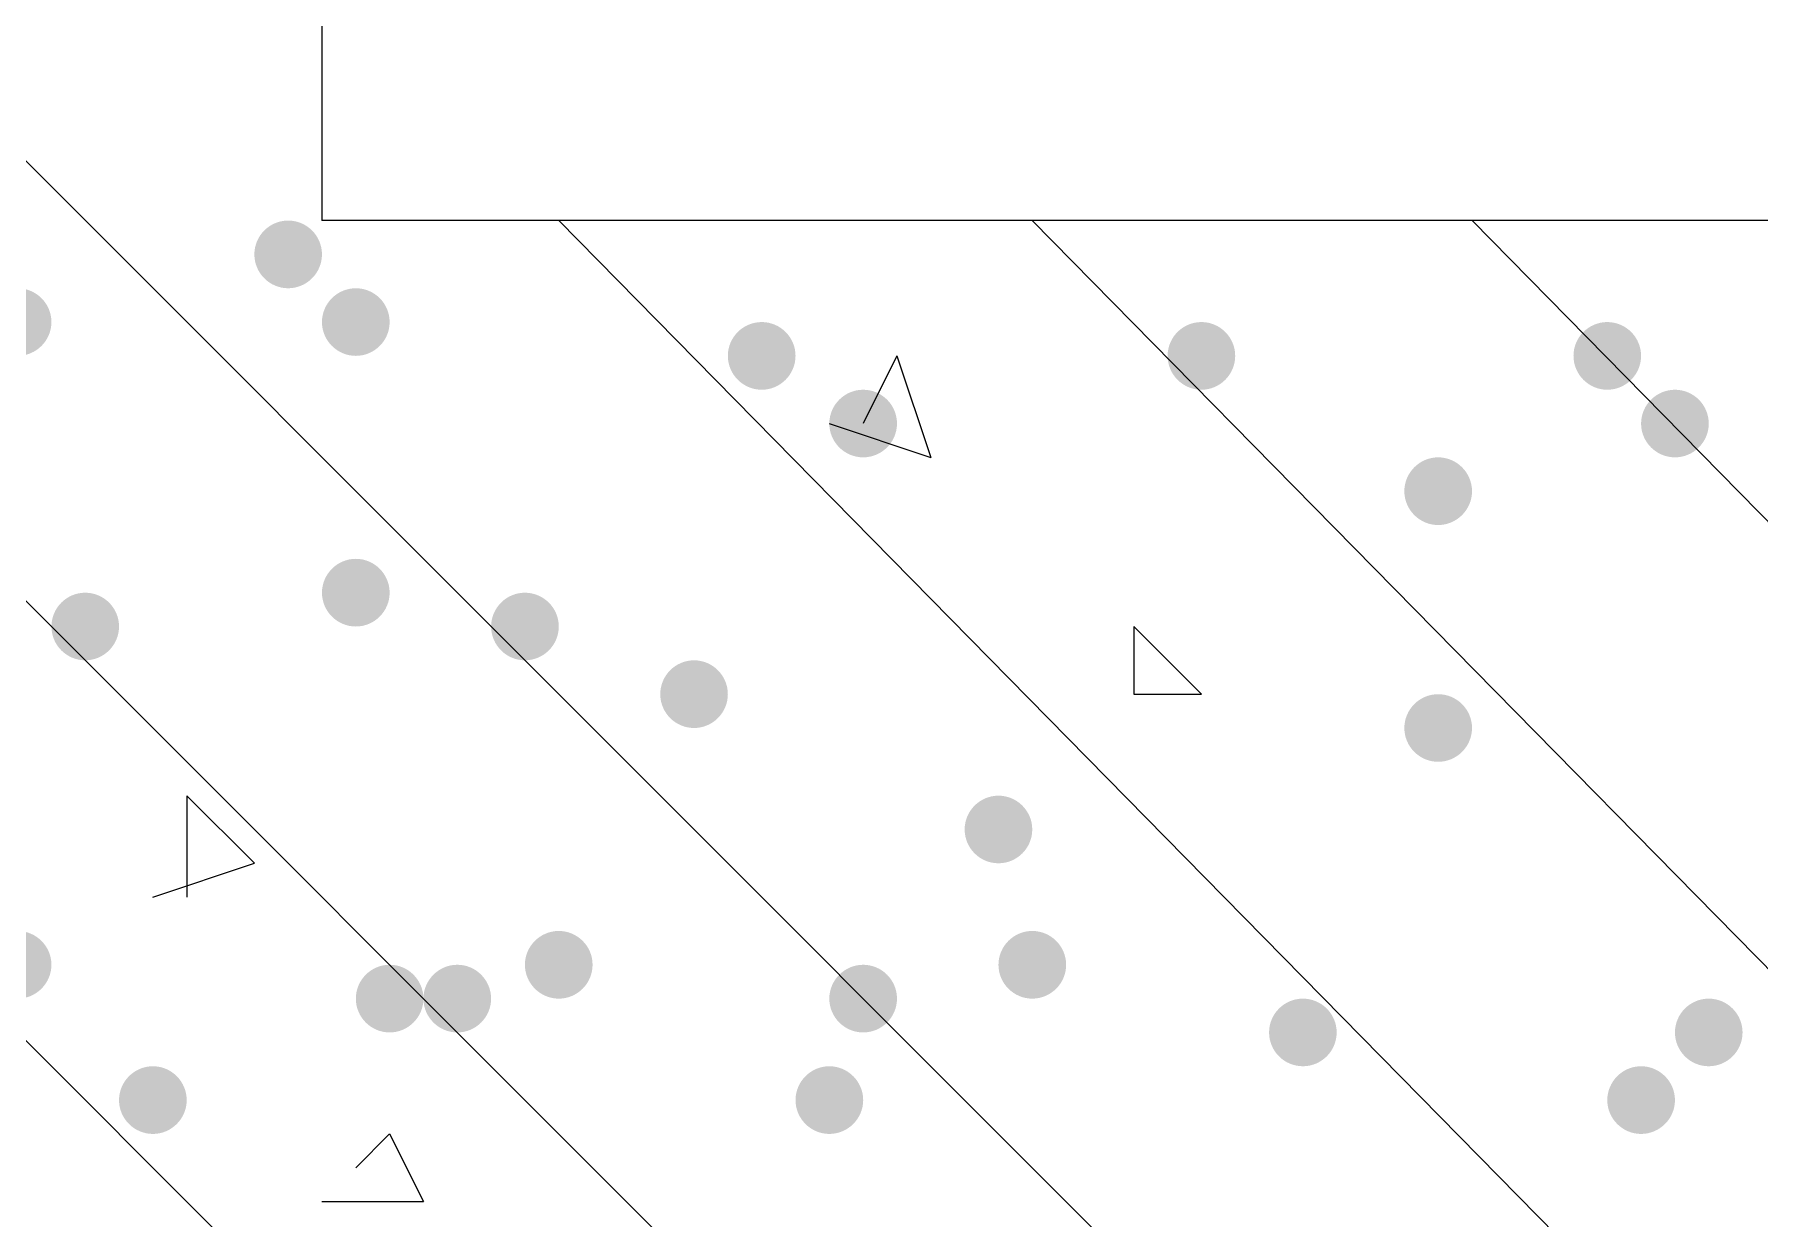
# Model space of a CAD drawing. Header units: inches. Extents: x 11 to 286, y 6 to 196.
# Drawn here: x 84.279 to 86.438, y 52.486 to 53.968 of the extents above; entities that cross this region are included whole.
import ezdxf

# ---------------------------------------------------------------- set-up
doc = ezdxf.new("R2010")
doc.units = ezdxf.units.IN
doc.header["$MEASUREMENT"] = 0
doc.layers.add('PDF_几何图形', color=7, linetype='Continuous')
doc.layers.add('PDF_实体填充', color=7, linetype='Continuous', true_color=0xffffff)

msp = doc.modelspace()

# ---------------------------------------------------------------- hatches: boundary and pattern name
at = {"layer": 'PDF_实体填充', "transparency": 33554559}
h = msp.add_hatch(color=7, dxfattribs=at)
edge = h.paths.add_edge_path(flags=0)
edge.add_spline(control_points=[(84.6384, 53.6928), (84.6384, 53.6695), (84.6194, 53.6504), (84.5961, 53.6504)], knot_values=[0, 0, 0, 0, 1, 1, 1, 1], degree=3, periodic=0)
edge.add_spline(control_points=[(84.5961, 53.6504), (84.5728, 53.6504), (84.5538, 53.6695), (84.5538, 53.6928)], knot_values=[0, 0, 0, 0, 1, 1, 1, 1], degree=3, periodic=0)
edge.add_line((84.5538, 53.6928), (84.5538, 53.6928))
edge.add_spline(control_points=[(84.5538, 53.6928), (84.5538, 53.7161), (84.5728, 53.7351), (84.5961, 53.7351)], knot_values=[0, 0, 0, 0, 1, 1, 1, 1], degree=3, periodic=0)
edge.add_spline(control_points=[(84.5961, 53.7351), (84.6194, 53.7351), (84.6384, 53.7161), (84.6384, 53.6928)], knot_values=[0, 0, 0, 0, 1, 1, 1, 1], degree=3, periodic=0)
edge.add_line((84.6384, 53.6928), (84.6384, 53.6928))
edge.add_line((84.6384, 53.6928), (84.6384, 53.6928))
h = msp.add_hatch(color=7, dxfattribs=at)
edge = h.paths.add_edge_path(flags=0)
edge.add_spline(control_points=[(84.2998, 53.6081), (84.2998, 53.5848), (84.2807, 53.5658), (84.2574, 53.5658)], knot_values=[0, 0, 0, 0, 1, 1, 1, 1], degree=3, periodic=0)
edge.add_spline(control_points=[(84.2574, 53.5658), (84.2342, 53.5658), (84.2151, 53.5848), (84.2151, 53.6081)], knot_values=[0, 0, 0, 0, 1, 1, 1, 1], degree=3, periodic=0)
edge.add_line((84.2151, 53.6081), (84.2151, 53.6081))
edge.add_spline(control_points=[(84.2151, 53.6081), (84.2151, 53.6314), (84.2342, 53.6504), (84.2574, 53.6504)], knot_values=[0, 0, 0, 0, 1, 1, 1, 1], degree=3, periodic=0)
edge.add_spline(control_points=[(84.2574, 53.6504), (84.2807, 53.6504), (84.2998, 53.6314), (84.2998, 53.6081)], knot_values=[0, 0, 0, 0, 1, 1, 1, 1], degree=3, periodic=0)
edge.add_line((84.2998, 53.6081), (84.2998, 53.6081))
edge.add_line((84.2998, 53.6081), (84.2998, 53.6081))
h = msp.add_hatch(color=7, dxfattribs=at)
edge = h.paths.add_edge_path(flags=0)
edge.add_spline(control_points=[(84.7231, 53.6081), (84.7231, 53.5848), (84.7041, 53.5658), (84.6808, 53.5658)], knot_values=[0, 0, 0, 0, 1, 1, 1, 1], degree=3, periodic=0)
edge.add_spline(control_points=[(84.6808, 53.5658), (84.6575, 53.5658), (84.6384, 53.5848), (84.6384, 53.6081)], knot_values=[0, 0, 0, 0, 1, 1, 1, 1], degree=3, periodic=0)
edge.add_line((84.6384, 53.6081), (84.6384, 53.6081))
edge.add_spline(control_points=[(84.6384, 53.6081), (84.6384, 53.6314), (84.6575, 53.6504), (84.6808, 53.6504)], knot_values=[0, 0, 0, 0, 1, 1, 1, 1], degree=3, periodic=0)
edge.add_spline(control_points=[(84.6808, 53.6504), (84.7041, 53.6504), (84.7231, 53.6314), (84.7231, 53.6081)], knot_values=[0, 0, 0, 0, 1, 1, 1, 1], degree=3, periodic=0)
edge.add_line((84.7231, 53.6081), (84.7231, 53.6081))
edge.add_line((84.7231, 53.6081), (84.7231, 53.6081))
h = msp.add_hatch(color=7, dxfattribs=at)
edge = h.paths.add_edge_path(flags=0)
edge.add_spline(control_points=[(85.2311, 53.5658), (85.2311, 53.5425), (85.2121, 53.5234), (85.1888, 53.5234)], knot_values=[0, 0, 0, 0, 1, 1, 1, 1], degree=3, periodic=0)
edge.add_spline(control_points=[(85.1888, 53.5234), (85.1655, 53.5234), (85.1464, 53.5425), (85.1464, 53.5658)], knot_values=[0, 0, 0, 0, 1, 1, 1, 1], degree=3, periodic=0)
edge.add_line((85.1464, 53.5658), (85.1464, 53.5658))
edge.add_spline(control_points=[(85.1464, 53.5658), (85.1464, 53.5891), (85.1655, 53.6081), (85.1888, 53.6081)], knot_values=[0, 0, 0, 0, 1, 1, 1, 1], degree=3, periodic=0)
edge.add_spline(control_points=[(85.1888, 53.6081), (85.2121, 53.6081), (85.2311, 53.5891), (85.2311, 53.5658)], knot_values=[0, 0, 0, 0, 1, 1, 1, 1], degree=3, periodic=0)
edge.add_line((85.2311, 53.5658), (85.2311, 53.5658))
edge.add_line((85.2311, 53.5658), (85.2311, 53.5658))
h = msp.add_hatch(color=7, dxfattribs=at)
edge = h.paths.add_edge_path(flags=0)
edge.add_spline(control_points=[(85.7814, 53.5658), (85.7814, 53.5425), (85.7624, 53.5234), (85.7391, 53.5234)], knot_values=[0, 0, 0, 0, 1, 1, 1, 1], degree=3, periodic=0)
edge.add_spline(control_points=[(85.7391, 53.5234), (85.7158, 53.5234), (85.6968, 53.5425), (85.6968, 53.5658)], knot_values=[0, 0, 0, 0, 1, 1, 1, 1], degree=3, periodic=0)
edge.add_line((85.6968, 53.5658), (85.6968, 53.5658))
edge.add_spline(control_points=[(85.6968, 53.5658), (85.6968, 53.5891), (85.7158, 53.6081), (85.7391, 53.6081)], knot_values=[0, 0, 0, 0, 1, 1, 1, 1], degree=3, periodic=0)
edge.add_spline(control_points=[(85.7391, 53.6081), (85.7624, 53.6081), (85.7814, 53.5891), (85.7814, 53.5658)], knot_values=[0, 0, 0, 0, 1, 1, 1, 1], degree=3, periodic=0)
edge.add_line((85.7814, 53.5658), (85.7814, 53.5658))
edge.add_line((85.7814, 53.5658), (85.7814, 53.5658))
h = msp.add_hatch(color=7, dxfattribs=at)
edge = h.paths.add_edge_path(flags=0)
edge.add_spline(control_points=[(86.2894, 53.5658), (86.2894, 53.5425), (86.2704, 53.5234), (86.2471, 53.5234)], knot_values=[0, 0, 0, 0, 1, 1, 1, 1], degree=3, periodic=0)
edge.add_spline(control_points=[(86.2471, 53.5234), (86.2238, 53.5234), (86.2048, 53.5425), (86.2048, 53.5658)], knot_values=[0, 0, 0, 0, 1, 1, 1, 1], degree=3, periodic=0)
edge.add_line((86.2048, 53.5658), (86.2048, 53.5658))
edge.add_spline(control_points=[(86.2048, 53.5658), (86.2048, 53.5891), (86.2238, 53.6081), (86.2471, 53.6081)], knot_values=[0, 0, 0, 0, 1, 1, 1, 1], degree=3, periodic=0)
edge.add_spline(control_points=[(86.2471, 53.6081), (86.2704, 53.6081), (86.2894, 53.5891), (86.2894, 53.5658)], knot_values=[0, 0, 0, 0, 1, 1, 1, 1], degree=3, periodic=0)
edge.add_line((86.2894, 53.5658), (86.2894, 53.5658))
edge.add_line((86.2894, 53.5658), (86.2894, 53.5658))
h = msp.add_hatch(color=7, dxfattribs=at)
edge = h.paths.add_edge_path(flags=0)
edge.add_spline(control_points=[(85.3581, 53.4811), (85.3581, 53.4578), (85.3391, 53.4388), (85.3158, 53.4388)], knot_values=[0, 0, 0, 0, 1, 1, 1, 1], degree=3, periodic=0)
edge.add_spline(control_points=[(85.3158, 53.4388), (85.2925, 53.4388), (85.2734, 53.4578), (85.2734, 53.4811)], knot_values=[0, 0, 0, 0, 1, 1, 1, 1], degree=3, periodic=0)
edge.add_line((85.2734, 53.4811), (85.2734, 53.4811))
edge.add_spline(control_points=[(85.2734, 53.4811), (85.2734, 53.5044), (85.2925, 53.5234), (85.3158, 53.5234)], knot_values=[0, 0, 0, 0, 1, 1, 1, 1], degree=3, periodic=0)
edge.add_spline(control_points=[(85.3158, 53.5234), (85.3391, 53.5234), (85.3581, 53.5044), (85.3581, 53.4811)], knot_values=[0, 0, 0, 0, 1, 1, 1, 1], degree=3, periodic=0)
edge.add_line((85.3581, 53.4811), (85.3581, 53.4811))
edge.add_line((85.3581, 53.4811), (85.3581, 53.4811))
h = msp.add_hatch(color=7, dxfattribs=at)
edge = h.paths.add_edge_path(flags=0)
edge.add_spline(control_points=[(86.3741, 53.4811), (86.3741, 53.4578), (86.3551, 53.4388), (86.3318, 53.4388)], knot_values=[0, 0, 0, 0, 1, 1, 1, 1], degree=3, periodic=0)
edge.add_spline(control_points=[(86.3318, 53.4388), (86.3085, 53.4388), (86.2894, 53.4578), (86.2894, 53.4811)], knot_values=[0, 0, 0, 0, 1, 1, 1, 1], degree=3, periodic=0)
edge.add_line((86.2894, 53.4811), (86.2894, 53.4811))
edge.add_spline(control_points=[(86.2894, 53.4811), (86.2894, 53.5044), (86.3085, 53.5234), (86.3318, 53.5234)], knot_values=[0, 0, 0, 0, 1, 1, 1, 1], degree=3, periodic=0)
edge.add_spline(control_points=[(86.3318, 53.5234), (86.3551, 53.5234), (86.3741, 53.5044), (86.3741, 53.4811)], knot_values=[0, 0, 0, 0, 1, 1, 1, 1], degree=3, periodic=0)
edge.add_line((86.3741, 53.4811), (86.3741, 53.4811))
edge.add_line((86.3741, 53.4811), (86.3741, 53.4811))
h = msp.add_hatch(color=7, dxfattribs=at)
edge = h.paths.add_edge_path(flags=0)
edge.add_spline(control_points=[(86.0778, 53.3964), (86.0778, 53.3732), (86.0587, 53.3541), (86.0354, 53.3541)], knot_values=[0, 0, 0, 0, 1, 1, 1, 1], degree=3, periodic=0)
edge.add_spline(control_points=[(86.0354, 53.3541), (86.0122, 53.3541), (85.9931, 53.3732), (85.9931, 53.3964)], knot_values=[0, 0, 0, 0, 1, 1, 1, 1], degree=3, periodic=0)
edge.add_line((85.9931, 53.3964), (85.9931, 53.3964))
edge.add_spline(control_points=[(85.9931, 53.3964), (85.9931, 53.4197), (86.0122, 53.4388), (86.0354, 53.4388)], knot_values=[0, 0, 0, 0, 1, 1, 1, 1], degree=3, periodic=0)
edge.add_spline(control_points=[(86.0354, 53.4388), (86.0587, 53.4388), (86.0778, 53.4197), (86.0778, 53.3964)], knot_values=[0, 0, 0, 0, 1, 1, 1, 1], degree=3, periodic=0)
edge.add_line((86.0778, 53.3964), (86.0778, 53.3964))
edge.add_line((86.0778, 53.3964), (86.0778, 53.3964))
h = msp.add_hatch(color=7, dxfattribs=at)
edge = h.paths.add_edge_path(flags=0)
edge.add_spline(control_points=[(84.7231, 53.2694), (84.7231, 53.2462), (84.7041, 53.2271), (84.6808, 53.2271)], knot_values=[0, 0, 0, 0, 1, 1, 1, 1], degree=3, periodic=0)
edge.add_spline(control_points=[(84.6808, 53.2271), (84.6575, 53.2271), (84.6384, 53.2462), (84.6384, 53.2694)], knot_values=[0, 0, 0, 0, 1, 1, 1, 1], degree=3, periodic=0)
edge.add_line((84.6384, 53.2694), (84.6384, 53.2694))
edge.add_spline(control_points=[(84.6384, 53.2694), (84.6384, 53.2927), (84.6575, 53.3118), (84.6808, 53.3118)], knot_values=[0, 0, 0, 0, 1, 1, 1, 1], degree=3, periodic=0)
edge.add_spline(control_points=[(84.6808, 53.3118), (84.7041, 53.3118), (84.7231, 53.2927), (84.7231, 53.2694)], knot_values=[0, 0, 0, 0, 1, 1, 1, 1], degree=3, periodic=0)
edge.add_line((84.7231, 53.2694), (84.7231, 53.2694))
edge.add_line((84.7231, 53.2694), (84.7231, 53.2694))
h = msp.add_hatch(color=7, dxfattribs=at)
edge = h.paths.add_edge_path(flags=0)
edge.add_spline(control_points=[(84.3844, 53.2271), (84.3844, 53.2038), (84.3654, 53.1848), (84.3421, 53.1848)], knot_values=[0, 0, 0, 0, 1, 1, 1, 1], degree=3, periodic=0)
edge.add_spline(control_points=[(84.3421, 53.1848), (84.3188, 53.1848), (84.2998, 53.2038), (84.2998, 53.2271)], knot_values=[0, 0, 0, 0, 1, 1, 1, 1], degree=3, periodic=0)
edge.add_line((84.2998, 53.2271), (84.2998, 53.2271))
edge.add_spline(control_points=[(84.2998, 53.2271), (84.2998, 53.2504), (84.3188, 53.2694), (84.3421, 53.2694)], knot_values=[0, 0, 0, 0, 1, 1, 1, 1], degree=3, periodic=0)
edge.add_spline(control_points=[(84.3421, 53.2694), (84.3654, 53.2694), (84.3844, 53.2504), (84.3844, 53.2271)], knot_values=[0, 0, 0, 0, 1, 1, 1, 1], degree=3, periodic=0)
edge.add_line((84.3844, 53.2271), (84.3844, 53.2271))
edge.add_line((84.3844, 53.2271), (84.3844, 53.2271))
h = msp.add_hatch(color=7, dxfattribs=at)
edge = h.paths.add_edge_path(flags=0)
edge.add_spline(control_points=[(84.9348, 53.2271), (84.9348, 53.2038), (84.9157, 53.1848), (84.8924, 53.1848)], knot_values=[0, 0, 0, 0, 1, 1, 1, 1], degree=3, periodic=0)
edge.add_spline(control_points=[(84.8924, 53.1848), (84.8692, 53.1848), (84.8501, 53.2038), (84.8501, 53.2271)], knot_values=[0, 0, 0, 0, 1, 1, 1, 1], degree=3, periodic=0)
edge.add_line((84.8501, 53.2271), (84.8501, 53.2271))
edge.add_spline(control_points=[(84.8501, 53.2271), (84.8501, 53.2504), (84.8692, 53.2694), (84.8924, 53.2694)], knot_values=[0, 0, 0, 0, 1, 1, 1, 1], degree=3, periodic=0)
edge.add_spline(control_points=[(84.8924, 53.2694), (84.9157, 53.2694), (84.9348, 53.2504), (84.9348, 53.2271)], knot_values=[0, 0, 0, 0, 1, 1, 1, 1], degree=3, periodic=0)
edge.add_line((84.9348, 53.2271), (84.9348, 53.2271))
edge.add_line((84.9348, 53.2271), (84.9348, 53.2271))
h = msp.add_hatch(color=7, dxfattribs=at)
edge = h.paths.add_edge_path(flags=0)
edge.add_spline(control_points=[(85.1464, 53.1424), (85.1464, 53.1192), (85.1274, 53.1001), (85.1041, 53.1001)], knot_values=[0, 0, 0, 0, 1, 1, 1, 1], degree=3, periodic=0)
edge.add_spline(control_points=[(85.1041, 53.1001), (85.0808, 53.1001), (85.0618, 53.1192), (85.0618, 53.1424)], knot_values=[0, 0, 0, 0, 1, 1, 1, 1], degree=3, periodic=0)
edge.add_line((85.0618, 53.1424), (85.0618, 53.1424))
edge.add_spline(control_points=[(85.0618, 53.1424), (85.0618, 53.1657), (85.0808, 53.1848), (85.1041, 53.1848)], knot_values=[0, 0, 0, 0, 1, 1, 1, 1], degree=3, periodic=0)
edge.add_spline(control_points=[(85.1041, 53.1848), (85.1274, 53.1848), (85.1464, 53.1657), (85.1464, 53.1424)], knot_values=[0, 0, 0, 0, 1, 1, 1, 1], degree=3, periodic=0)
edge.add_line((85.1464, 53.1424), (85.1464, 53.1424))
edge.add_line((85.1464, 53.1424), (85.1464, 53.1424))
h = msp.add_hatch(color=7, dxfattribs=at)
edge = h.paths.add_edge_path(flags=0)
edge.add_spline(control_points=[(86.0778, 53.1001), (86.0778, 53.0768), (86.0587, 53.0578), (86.0354, 53.0578)], knot_values=[0, 0, 0, 0, 1, 1, 1, 1], degree=3, periodic=0)
edge.add_spline(control_points=[(86.0354, 53.0578), (86.0122, 53.0578), (85.9931, 53.0768), (85.9931, 53.1001)], knot_values=[0, 0, 0, 0, 1, 1, 1, 1], degree=3, periodic=0)
edge.add_line((85.9931, 53.1001), (85.9931, 53.1001))
edge.add_spline(control_points=[(85.9931, 53.1001), (85.9931, 53.1234), (86.0122, 53.1424), (86.0354, 53.1424)], knot_values=[0, 0, 0, 0, 1, 1, 1, 1], degree=3, periodic=0)
edge.add_spline(control_points=[(86.0354, 53.1424), (86.0587, 53.1424), (86.0778, 53.1234), (86.0778, 53.1001)], knot_values=[0, 0, 0, 0, 1, 1, 1, 1], degree=3, periodic=0)
edge.add_line((86.0778, 53.1001), (86.0778, 53.1001))
edge.add_line((86.0778, 53.1001), (86.0778, 53.1001))
h = msp.add_hatch(color=7, dxfattribs=at)
edge = h.paths.add_edge_path(flags=0)
edge.add_spline(control_points=[(85.5274, 52.9731), (85.5274, 52.9498), (85.5084, 52.9308), (85.4851, 52.9308)], knot_values=[0, 0, 0, 0, 1, 1, 1, 1], degree=3, periodic=0)
edge.add_spline(control_points=[(85.4851, 52.9308), (85.4618, 52.9308), (85.4428, 52.9498), (85.4428, 52.9731)], knot_values=[0, 0, 0, 0, 1, 1, 1, 1], degree=3, periodic=0)
edge.add_line((85.4428, 52.9731), (85.4428, 52.9731))
edge.add_spline(control_points=[(85.4428, 52.9731), (85.4428, 52.9964), (85.4618, 53.0154), (85.4851, 53.0154)], knot_values=[0, 0, 0, 0, 1, 1, 1, 1], degree=3, periodic=0)
edge.add_spline(control_points=[(85.4851, 53.0154), (85.5084, 53.0154), (85.5274, 52.9964), (85.5274, 52.9731)], knot_values=[0, 0, 0, 0, 1, 1, 1, 1], degree=3, periodic=0)
edge.add_line((85.5274, 52.9731), (85.5274, 52.9731))
edge.add_line((85.5274, 52.9731), (85.5274, 52.9731))
h = msp.add_hatch(color=7, dxfattribs=at)
edge = h.paths.add_edge_path(flags=0)
edge.add_spline(control_points=[(84.2998, 52.8038), (84.2998, 52.7805), (84.2807, 52.7614), (84.2574, 52.7614)], knot_values=[0, 0, 0, 0, 1, 1, 1, 1], degree=3, periodic=0)
edge.add_spline(control_points=[(84.2574, 52.7614), (84.2342, 52.7614), (84.2151, 52.7805), (84.2151, 52.8038)], knot_values=[0, 0, 0, 0, 1, 1, 1, 1], degree=3, periodic=0)
edge.add_line((84.2151, 52.8038), (84.2151, 52.8038))
edge.add_spline(control_points=[(84.2151, 52.8038), (84.2151, 52.8271), (84.2342, 52.8461), (84.2574, 52.8461)], knot_values=[0, 0, 0, 0, 1, 1, 1, 1], degree=3, periodic=0)
edge.add_spline(control_points=[(84.2574, 52.8461), (84.2807, 52.8461), (84.2998, 52.8271), (84.2998, 52.8038)], knot_values=[0, 0, 0, 0, 1, 1, 1, 1], degree=3, periodic=0)
edge.add_line((84.2998, 52.8038), (84.2998, 52.8038))
edge.add_line((84.2998, 52.8038), (84.2998, 52.8038))
h = msp.add_hatch(color=7, dxfattribs=at)
edge = h.paths.add_edge_path(flags=0)
edge.add_spline(control_points=[(84.9771, 52.8038), (84.9771, 52.7805), (84.9581, 52.7614), (84.9348, 52.7614)], knot_values=[0, 0, 0, 0, 1, 1, 1, 1], degree=3, periodic=0)
edge.add_spline(control_points=[(84.9348, 52.7614), (84.9115, 52.7614), (84.8924, 52.7805), (84.8924, 52.8038)], knot_values=[0, 0, 0, 0, 1, 1, 1, 1], degree=3, periodic=0)
edge.add_line((84.8924, 52.8038), (84.8924, 52.8038))
edge.add_spline(control_points=[(84.8924, 52.8038), (84.8924, 52.8271), (84.9115, 52.8461), (84.9348, 52.8461)], knot_values=[0, 0, 0, 0, 1, 1, 1, 1], degree=3, periodic=0)
edge.add_spline(control_points=[(84.9348, 52.8461), (84.9581, 52.8461), (84.9771, 52.8271), (84.9771, 52.8038)], knot_values=[0, 0, 0, 0, 1, 1, 1, 1], degree=3, periodic=0)
edge.add_line((84.9771, 52.8038), (84.9771, 52.8038))
edge.add_line((84.9771, 52.8038), (84.9771, 52.8038))
h = msp.add_hatch(color=7, dxfattribs=at)
edge = h.paths.add_edge_path(flags=0)
edge.add_spline(control_points=[(85.5698, 52.8038), (85.5698, 52.7805), (85.5507, 52.7614), (85.5274, 52.7614)], knot_values=[0, 0, 0, 0, 1, 1, 1, 1], degree=3, periodic=0)
edge.add_spline(control_points=[(85.5274, 52.7614), (85.5042, 52.7614), (85.4851, 52.7805), (85.4851, 52.8038)], knot_values=[0, 0, 0, 0, 1, 1, 1, 1], degree=3, periodic=0)
edge.add_line((85.4851, 52.8038), (85.4851, 52.8038))
edge.add_spline(control_points=[(85.4851, 52.8038), (85.4851, 52.8271), (85.5042, 52.8461), (85.5274, 52.8461)], knot_values=[0, 0, 0, 0, 1, 1, 1, 1], degree=3, periodic=0)
edge.add_spline(control_points=[(85.5274, 52.8461), (85.5507, 52.8461), (85.5698, 52.8271), (85.5698, 52.8038)], knot_values=[0, 0, 0, 0, 1, 1, 1, 1], degree=3, periodic=0)
edge.add_line((85.5698, 52.8038), (85.5698, 52.8038))
edge.add_line((85.5698, 52.8038), (85.5698, 52.8038))
h = msp.add_hatch(color=7, dxfattribs=at)
edge = h.paths.add_edge_path(flags=0)
edge.add_spline(control_points=[(84.7654, 52.7614), (84.7654, 52.7382), (84.7464, 52.7191), (84.7231, 52.7191)], knot_values=[0, 0, 0, 0, 1, 1, 1, 1], degree=3, periodic=0)
edge.add_spline(control_points=[(84.7231, 52.7191), (84.6998, 52.7191), (84.6808, 52.7382), (84.6808, 52.7614)], knot_values=[0, 0, 0, 0, 1, 1, 1, 1], degree=3, periodic=0)
edge.add_line((84.6808, 52.7614), (84.6808, 52.7614))
edge.add_spline(control_points=[(84.6808, 52.7614), (84.6808, 52.7847), (84.6998, 52.8038), (84.7231, 52.8038)], knot_values=[0, 0, 0, 0, 1, 1, 1, 1], degree=3, periodic=0)
edge.add_spline(control_points=[(84.7231, 52.8038), (84.7464, 52.8038), (84.7654, 52.7847), (84.7654, 52.7614)], knot_values=[0, 0, 0, 0, 1, 1, 1, 1], degree=3, periodic=0)
edge.add_line((84.7654, 52.7614), (84.7654, 52.7614))
edge.add_line((84.7654, 52.7614), (84.7654, 52.7614))
h = msp.add_hatch(color=7, dxfattribs=at)
edge = h.paths.add_edge_path(flags=0)
edge.add_spline(control_points=[(84.8501, 52.7614), (84.8501, 52.7382), (84.8311, 52.7191), (84.8078, 52.7191)], knot_values=[0, 0, 0, 0, 1, 1, 1, 1], degree=3, periodic=0)
edge.add_spline(control_points=[(84.8078, 52.7191), (84.7845, 52.7191), (84.7654, 52.7382), (84.7654, 52.7614)], knot_values=[0, 0, 0, 0, 1, 1, 1, 1], degree=3, periodic=0)
edge.add_line((84.7654, 52.7614), (84.7654, 52.7614))
edge.add_spline(control_points=[(84.7654, 52.7614), (84.7654, 52.7847), (84.7845, 52.8038), (84.8078, 52.8038)], knot_values=[0, 0, 0, 0, 1, 1, 1, 1], degree=3, periodic=0)
edge.add_spline(control_points=[(84.8078, 52.8038), (84.8311, 52.8038), (84.8501, 52.7847), (84.8501, 52.7614)], knot_values=[0, 0, 0, 0, 1, 1, 1, 1], degree=3, periodic=0)
edge.add_line((84.8501, 52.7614), (84.8501, 52.7614))
edge.add_line((84.8501, 52.7614), (84.8501, 52.7614))
h = msp.add_hatch(color=7, dxfattribs=at)
edge = h.paths.add_edge_path(flags=0)
edge.add_spline(control_points=[(85.3581, 52.7614), (85.3581, 52.7382), (85.3391, 52.7191), (85.3158, 52.7191)], knot_values=[0, 0, 0, 0, 1, 1, 1, 1], degree=3, periodic=0)
edge.add_spline(control_points=[(85.3158, 52.7191), (85.2925, 52.7191), (85.2734, 52.7382), (85.2734, 52.7614)], knot_values=[0, 0, 0, 0, 1, 1, 1, 1], degree=3, periodic=0)
edge.add_line((85.2734, 52.7614), (85.2734, 52.7614))
edge.add_spline(control_points=[(85.2734, 52.7614), (85.2734, 52.7847), (85.2925, 52.8038), (85.3158, 52.8038)], knot_values=[0, 0, 0, 0, 1, 1, 1, 1], degree=3, periodic=0)
edge.add_spline(control_points=[(85.3158, 52.8038), (85.3391, 52.8038), (85.3581, 52.7847), (85.3581, 52.7614)], knot_values=[0, 0, 0, 0, 1, 1, 1, 1], degree=3, periodic=0)
edge.add_line((85.3581, 52.7614), (85.3581, 52.7614))
edge.add_line((85.3581, 52.7614), (85.3581, 52.7614))
h = msp.add_hatch(color=7, dxfattribs=at)
edge = h.paths.add_edge_path(flags=0)
edge.add_spline(control_points=[(85.9084, 52.7191), (85.9084, 52.6958), (85.8894, 52.6768), (85.8661, 52.6768)], knot_values=[0, 0, 0, 0, 1, 1, 1, 1], degree=3, periodic=0)
edge.add_spline(control_points=[(85.8661, 52.6768), (85.8428, 52.6768), (85.8238, 52.6958), (85.8238, 52.7191)], knot_values=[0, 0, 0, 0, 1, 1, 1, 1], degree=3, periodic=0)
edge.add_line((85.8238, 52.7191), (85.8238, 52.7191))
edge.add_spline(control_points=[(85.8238, 52.7191), (85.8238, 52.7424), (85.8428, 52.7614), (85.8661, 52.7614)], knot_values=[0, 0, 0, 0, 1, 1, 1, 1], degree=3, periodic=0)
edge.add_spline(control_points=[(85.8661, 52.7614), (85.8894, 52.7614), (85.9084, 52.7424), (85.9084, 52.7191)], knot_values=[0, 0, 0, 0, 1, 1, 1, 1], degree=3, periodic=0)
edge.add_line((85.9084, 52.7191), (85.9084, 52.7191))
edge.add_line((85.9084, 52.7191), (85.9084, 52.7191))
h = msp.add_hatch(color=7, dxfattribs=at)
edge = h.paths.add_edge_path(flags=0)
edge.add_spline(control_points=[(86.4164, 52.7191), (86.4164, 52.6958), (86.3974, 52.6768), (86.3741, 52.6768)], knot_values=[0, 0, 0, 0, 1, 1, 1, 1], degree=3, periodic=0)
edge.add_spline(control_points=[(86.3741, 52.6768), (86.3508, 52.6768), (86.3318, 52.6958), (86.3318, 52.7191)], knot_values=[0, 0, 0, 0, 1, 1, 1, 1], degree=3, periodic=0)
edge.add_line((86.3318, 52.7191), (86.3318, 52.7191))
edge.add_spline(control_points=[(86.3318, 52.7191), (86.3318, 52.7424), (86.3508, 52.7614), (86.3741, 52.7614)], knot_values=[0, 0, 0, 0, 1, 1, 1, 1], degree=3, periodic=0)
edge.add_spline(control_points=[(86.3741, 52.7614), (86.3974, 52.7614), (86.4164, 52.7424), (86.4164, 52.7191)], knot_values=[0, 0, 0, 0, 1, 1, 1, 1], degree=3, periodic=0)
edge.add_line((86.4164, 52.7191), (86.4164, 52.7191))
edge.add_line((86.4164, 52.7191), (86.4164, 52.7191))
h = msp.add_hatch(color=7, dxfattribs=at)
edge = h.paths.add_edge_path(flags=0)
edge.add_spline(control_points=[(84.4691, 52.6344), (84.4691, 52.6112), (84.4501, 52.5921), (84.4268, 52.5921)], knot_values=[0, 0, 0, 0, 1, 1, 1, 1], degree=3, periodic=0)
edge.add_spline(control_points=[(84.4268, 52.5921), (84.4035, 52.5921), (84.3844, 52.6112), (84.3844, 52.6344)], knot_values=[0, 0, 0, 0, 1, 1, 1, 1], degree=3, periodic=0)
edge.add_line((84.3844, 52.6344), (84.3844, 52.6344))
edge.add_spline(control_points=[(84.3844, 52.6344), (84.3844, 52.6577), (84.4035, 52.6768), (84.4268, 52.6768)], knot_values=[0, 0, 0, 0, 1, 1, 1, 1], degree=3, periodic=0)
edge.add_spline(control_points=[(84.4268, 52.6768), (84.4501, 52.6768), (84.4691, 52.6577), (84.4691, 52.6344)], knot_values=[0, 0, 0, 0, 1, 1, 1, 1], degree=3, periodic=0)
edge.add_line((84.4691, 52.6344), (84.4691, 52.6344))
edge.add_line((84.4691, 52.6344), (84.4691, 52.6344))
h = msp.add_hatch(color=7, dxfattribs=at)
edge = h.paths.add_edge_path(flags=0)
edge.add_spline(control_points=[(85.3158, 52.6344), (85.3158, 52.6112), (85.2967, 52.5921), (85.2734, 52.5921)], knot_values=[0, 0, 0, 0, 1, 1, 1, 1], degree=3, periodic=0)
edge.add_spline(control_points=[(85.2734, 52.5921), (85.2502, 52.5921), (85.2311, 52.6112), (85.2311, 52.6344)], knot_values=[0, 0, 0, 0, 1, 1, 1, 1], degree=3, periodic=0)
edge.add_line((85.2311, 52.6344), (85.2311, 52.6344))
edge.add_spline(control_points=[(85.2311, 52.6344), (85.2311, 52.6577), (85.2502, 52.6768), (85.2734, 52.6768)], knot_values=[0, 0, 0, 0, 1, 1, 1, 1], degree=3, periodic=0)
edge.add_spline(control_points=[(85.2734, 52.6768), (85.2967, 52.6768), (85.3158, 52.6577), (85.3158, 52.6344)], knot_values=[0, 0, 0, 0, 1, 1, 1, 1], degree=3, periodic=0)
edge.add_line((85.3158, 52.6344), (85.3158, 52.6344))
edge.add_line((85.3158, 52.6344), (85.3158, 52.6344))
h = msp.add_hatch(color=7, dxfattribs=at)
edge = h.paths.add_edge_path(flags=0)
edge.add_spline(control_points=[(86.3318, 52.6344), (86.3318, 52.6112), (86.3127, 52.5921), (86.2894, 52.5921)], knot_values=[0, 0, 0, 0, 1, 1, 1, 1], degree=3, periodic=0)
edge.add_spline(control_points=[(86.2894, 52.5921), (86.2662, 52.5921), (86.2471, 52.6112), (86.2471, 52.6344)], knot_values=[0, 0, 0, 0, 1, 1, 1, 1], degree=3, periodic=0)
edge.add_line((86.2471, 52.6344), (86.2471, 52.6344))
edge.add_spline(control_points=[(86.2471, 52.6344), (86.2471, 52.6577), (86.2662, 52.6768), (86.2894, 52.6768)], knot_values=[0, 0, 0, 0, 1, 1, 1, 1], degree=3, periodic=0)
edge.add_spline(control_points=[(86.2894, 52.6768), (86.3127, 52.6768), (86.3318, 52.6577), (86.3318, 52.6344)], knot_values=[0, 0, 0, 0, 1, 1, 1, 1], degree=3, periodic=0)
edge.add_line((86.3318, 52.6344), (86.3318, 52.6344))
edge.add_line((86.3318, 52.6344), (86.3318, 52.6344))

# ---------------------------------------------------------------- linework, layer by layer
at = {"layer": 'PDF_几何图形'}
for p, q in [((84.6384, 58.8998), (84.6384, 53.7351)), ((82.5218, 55.5554), (86.9244, 51.1528)), ((82.5218, 55.0051), (86.3741, 51.1528)), ((82.5218, 54.4548), (85.8238, 51.1528)), ((174.3851, 53.7351), (84.6384, 53.7351)), ((84.9348, 53.7351), (87.4748, 51.1528)), ((85.5274, 53.7351), (88.0674, 51.1528)), ((86.0778, 53.7351), (88.6178, 51.1528)), ((85.3581, 53.5658), (85.3158, 53.4811)), ((85.3581, 53.5658), (85.4004, 53.4388)), ((85.2734, 53.4811), (85.4004, 53.4388)), ((85.6544, 53.2271), (85.7391, 53.1424)), ((85.6544, 53.2271), (85.6544, 53.1424)), ((85.6544, 53.1424), (85.7391, 53.1424)), ((84.4691, 53.0154), (84.5538, 52.9308)), ((84.4691, 53.0154), (84.4691, 52.8884)), ((84.4268, 52.8884), (84.5538, 52.9308)), ((84.7231, 52.5921), (84.6808, 52.5498)), ((84.7231, 52.5921), (84.7654, 52.5074)), ((84.6384, 52.5074), (84.7654, 52.5074))]:
    msp.add_line(p, q, dxfattribs=at)

doc.saveas('drawing.dxf')
